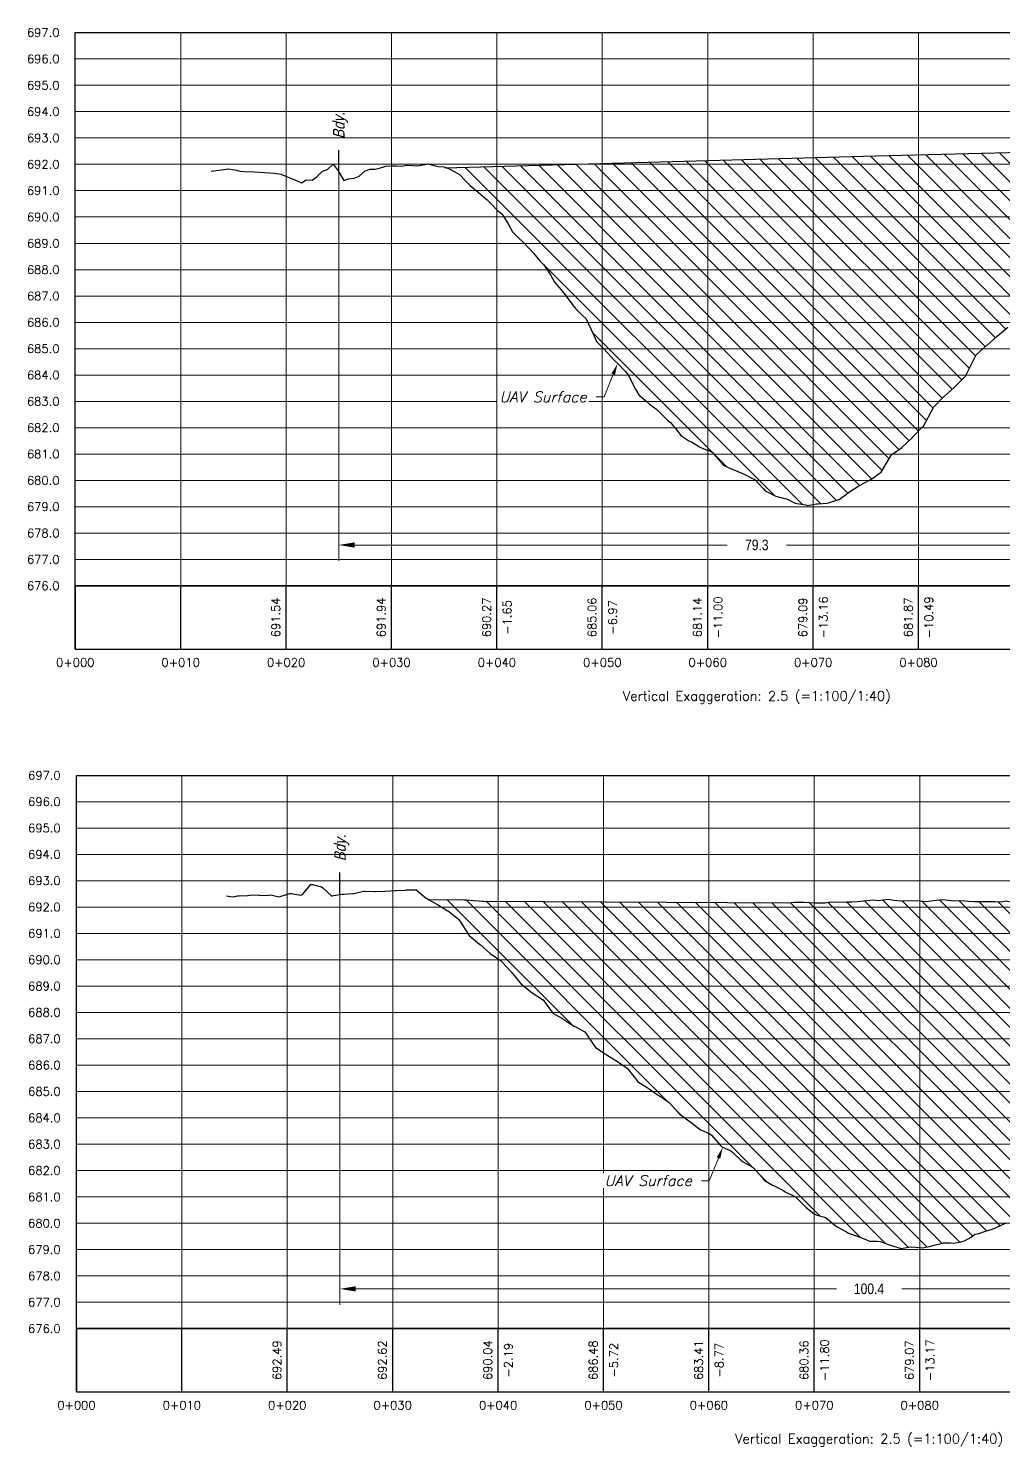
# Model space of a CAD drawing. Extents: x 568794 to 572742, y 6215751 to 6219176.
# Drawn here: x 570351.8 to 570444.3, y 6215913.1 to 6216047.6 of the extents above; entities that cross this region are included whole.
import ezdxf
from ezdxf import colors
from ezdxf.entities.mleader import LeaderData, LeaderLine
from ezdxf.enums import TextEntityAlignment as Align
from ezdxf.math import Vec2, Vec3

# ---------------------------------------------------------------- set-up
doc = ezdxf.new("R2010")
doc.units = 0
doc.header["$LTSCALE"] = 5
doc.header["$PDSIZE"] = 0.5
doc.linetypes.add('DASHED', pattern=[19.05, 12.7, -6.35])
doc.linetypes.add('foc-LSD', pattern=[8, 5, -3])
doc.layers.get('Defpoints').update_dxf_attribs({"color": 9})
for name, color, linetype in [('C-ROAD-CORR-PATT', 150, 'Continuous'), ('C-ROAD-PROF', 1, 'DASHED'), ('C-ROAD-PROF-GRID-MAJR', 8, 'Continuous'), ('C-ROAD-PROF-TEXT', 250, 'Continuous'), ('C-ROAD-PROF-TICK', 7, 'Continuous'), ('C-ROAD-PROF-TITL', 11, 'Continuous'), ('C-ROAD-PROF-TTLB', 5, 'Continuous'), ('M-DESIGN', 250, 'Continuous'), ('M-DETAILS', 250, 'Continuous')]:
    doc.layers.add(name, color=color, linetype=linetype)
doc.styles.add('mapping1', font='calibri.ttf')
doc.styles.add('SIMPLEX', font='ARIALN.TTF')
doc.styles.get("Standard").update_dxf_attribs({"font": 'ARIALN.TTF'})
doc.dimstyles.new('M-PROFILE', dxfattribs={"dimscale": 5, "dimtxt": 0.45, "dimasz": 0.4, "dimexe": 0.2, "dimexo": 0, "dimgap": 0.35, "dimtad": 0, "dimdec": 1, "dimzin": 0, "dimdsep": 46, "dimtxsty": 'SIMPLEX', "dimcen": 0.1, "dimclrd": 256, "dimclre": 256, "dimclrt": 256, "dimaunit": 1, "dimadec": 4, "dimazin": 0, "dimtfac": 0.06, "dimtdec": 1, "dimtofl": 0, "dimtmove": 0, "dimatfit": 1, "dimldrblk": 'NONE', "dimfxl": 0.2, "dimtolj": 1, "dimtzin": 0, "dimlwd": 15, "dimlwe": 15, "dimarcsym": 0})

# ---------------------------------------------------------------- blocks, each defined once
blk = doc.blocks.new('M-FEATURE')
at = {"layer": 'M-DETAILS', "flags": 128}
blk.add_lwpolyline([(0, 0), (0, 4.19)], dxfattribs=at)
at = {"style": 'SIMPLEX', "oblique": 15}
blk.add_attdef('FEATURE', text='', height=2.2, rotation=90, dxfattribs=at).set_placement((0, 6.34), align=Align.MIDDLE_LEFT)
blk = doc.blocks.new('*D440')
at = {"layer": 'Defpoints', "color": 0, "transparency": 16777216}
for p in [(570381.37, 6215965.47), (570481.72, 6215962.2), (570481.72, 6215928.07)]:
    blk.add_point(p, dxfattribs=at)
at = {"layer": 'M-DETAILS', "linetype": 'Continuous', "lineweight": 15, "transparency": 16777216}
for p, q in [((570381.37, 6215965.47), (570381.37, 6215926.57)), ((570481.72, 6215962.2), (570481.72, 6215926.57)), ((570382.87, 6215928.07), (570428.45, 6215928.07)), ((570480.22, 6215928.07), (570434.64, 6215928.07))]:
    blk.add_line(p, q, dxfattribs=at)
at = {"layer": 'M-DETAILS', "transparency": 16777216}
for points in [[(570382.87, 6215928.32), (570382.87, 6215927.82), (570381.37, 6215928.07)], [(570480.22, 6215928.32), (570480.22, 6215927.82), (570481.72, 6215928.07)]]:
    blk.add_solid(points, dxfattribs=at)
at = {"layer": 'M-DETAILS', "lineweight": 20, "transparency": 16777216, "insert": (570431.54, 6215928.07), "char_height": 1, "attachment_point": 5, "style": 'SIMPLEX'}
blk.add_mtext('\\A1;100.4', dxfattribs=at)
blk = doc.blocks.new('_None')
blk = doc.blocks.new('*D441')
at = {"layer": 'Defpoints', "color": 0, "transparency": 16777216}
for p in [(570460.54, 6216035.85), (570381.26, 6216033.99), (570460.54, 6215998.63)]:
    blk.add_point(p, dxfattribs=at)
at = {"layer": 'M-DETAILS', "linetype": 'Continuous', "lineweight": 15, "transparency": 16777216}
for p, q in [((570460.54, 6216035.85), (570460.54, 6215997.13)), ((570381.26, 6216033.99), (570381.26, 6215997.13)), ((570382.76, 6215998.63), (570418.09, 6215998.63)), ((570459.04, 6215998.63), (570423.71, 6215998.63))]:
    blk.add_line(p, q, dxfattribs=at)
at = {"layer": 'M-DETAILS', "transparency": 16777216}
for points in [[(570382.76, 6215998.88), (570382.76, 6215998.38), (570381.26, 6215998.63)], [(570459.04, 6215998.88), (570459.04, 6215998.38), (570460.54, 6215998.63)]]:
    blk.add_solid(points, dxfattribs=at)
at = {"layer": 'M-DETAILS', "lineweight": 20, "transparency": 16777216, "insert": (570420.9, 6215998.63), "char_height": 1, "attachment_point": 5, "style": 'SIMPLEX'}
blk.add_mtext('\\A1;79.3', dxfattribs=at)

msp = doc.modelspace()

# ---------------------------------------------------------------- hatches: boundary and pattern name
at = {"layer": 'C-ROAD-CORR-PATT', "linetype": 'Continuous', "lineweight": 15, "true_color": 0xffc6b3}
h = msp.add_hatch(dxfattribs=at)
h.set_pattern_fill('ANSI31', color=31, scale=0.399822, angle=90, style=0)
h.set_pattern_definition([(135, (570391.5014, 6216034.4019), (-0.897625, -0.897625), [])])
h.paths.add_polyline_path([(570391.501, 6216034.402), (570432.159, 6216035.529), (570458.676, 6216036.221), (570457.792, 6216035.525), (570457.691, 6216035.44), (570456.784, 6216033.889), (570456.691, 6216033.733), (570455.776, 6216032.772), (570455.691, 6216032.683), (570454.768, 6216031.992), (570454.692, 6216031.927), (570453.76, 6216030.807), (570453.692, 6216030.728), (570452.752, 6216029.021), (570452.693, 6216028.915), (570451.744, 6216027.839), (570451.693, 6216027.788), (570450.736, 6216026.975), (570450.693, 6216026.93), (570449.728, 6216025.902), (570449.694, 6216025.869), (570448.72, 6216023.865), (570448.694, 6216023.821), (570447.712, 6216022.788), (570447.695, 6216022.77), (570446.704, 6216022.253), (570446.695, 6216022.245), (570445.696, 6216021.284), (570445.696, 6216021.284), (570445.666, 6216021.225), (570444.696, 6216019.305), (570444.688, 6216019.3), (570443.696, 6216018.44), (570443.68, 6216018.426), (570442.697, 6216017.566), (570442.672, 6216017.54), (570441.697, 6216016.68), (570441.664, 6216016.609), (570440.698, 6216014.646), (570440.656, 6216014.604), (570439.698, 6216013.656), (570439.648, 6216013.604), (570438.698, 6216012.753), (570438.64, 6216012.705), (570437.699, 6216011.743), (570437.632, 6216011.612), (570436.699, 6216009.894), (570436.624, 6216009.826), (570435.7, 6216008.883), (570435.616, 6216008.803), (570434.7, 6216007.936), (570434.608, 6216007.858), (570433.7, 6216007.229), (570433.6, 6216007.073), (570432.701, 6216005.528), (570432.592, 6216005.466), (570431.701, 6216004.852), (570431.584, 6216004.772), (570430.702, 6216004.305), (570430.576, 6216004.235), (570429.702, 6216003.674), (570429.568, 6216003.57), (570428.703, 6216002.959), (570428.56, 6216002.92), (570427.703, 6216002.639), (570427.552, 6216002.599), (570426.703, 6216002.548), (570426.544, 6216002.531), (570425.704, 6216002.362), (570425.536, 6216002.444), (570424.704, 6216002.557), (570424.528, 6216002.597), (570423.705, 6216002.996), (570423.52, 6216003.045), (570422.705, 6216003.267), (570422.512, 6216003.36), (570421.705, 6216003.755), (570421.504, 6216003.979), (570420.706, 6216004.853), (570420.496, 6216004.93), (570419.706, 6216005.354), (570419.488, 6216005.459), (570418.707, 6216005.746), (570418.48, 6216005.857), (570417.707, 6216006.208), (570417.472, 6216006.49), (570416.707, 6216007.389), (570416.464, 6216007.531), (570415.708, 6216007.806), (570415.456, 6216007.937), (570414.708, 6216008.401), (570414.448, 6216008.507), (570413.709, 6216009.02), (570413.44, 6216009.38), (570412.709, 6216010.241), (570412.432, 6216010.474), (570411.709, 6216011.202), (570411.424, 6216011.496), (570410.71, 6216011.999), (570410.415, 6216012.259), (570409.71, 6216012.887), (570409.407, 6216013.425), (570408.711, 6216014.778), (570408.399, 6216015.124), (570407.711, 6216015.834), (570407.391, 6216016.143), (570406.712, 6216016.904), (570406.383, 6216017.25), (570405.712, 6216017.927), (570405.375, 6216018.647), (570404.712, 6216020.092), (570404.367, 6216020.393), (570403.713, 6216021.078), (570403.359, 6216021.511), (570402.713, 6216022.347), (570402.351, 6216022.827), (570401.714, 6216023.568), (570401.343, 6216024.259), (570400.714, 6216025.212), (570400.335, 6216025.569), (570399.714, 6216026.307), (570399.327, 6216026.727), (570398.715, 6216027.391), (570398.319, 6216027.747), (570397.715, 6216028.338), (570397.311, 6216029.106), (570396.716, 6216030.052), (570396.303, 6216030.354), (570395.716, 6216031.002), (570395.295, 6216031.393), (570394.716, 6216031.869), (570394.287, 6216032.244), (570393.717, 6216032.734), (570393.279, 6216033.176), (570392.717, 6216033.779), (570392.271, 6216034.022), (570391.718, 6216034.322)])
at = {"layer": 'C-ROAD-CORR-PATT', "linetype": 'Continuous', "lineweight": 15, "true_color": 0xb3daff}
h = msp.add_hatch(dxfattribs=at)
h.set_pattern_fill('ANSI31', color=141, scale=0.399822, style=0)
h.set_pattern_definition([(45, (570391.3202, 6216034.3969), (-0.8976, 0.8976), [])])
h.paths.add_polyline_path([(570391.32, 6216034.397), (570391.32, 6216034.469), (570391.501, 6216034.402)])
at = {"layer": 'C-ROAD-CORR-PATT', "linetype": 'Continuous', "lineweight": 15, "true_color": 0xffc6b3}
h = msp.add_hatch(dxfattribs=at)
h.set_pattern_fill('ANSI31', color=31, scale=0.399822, angle=90, style=0)
h.set_pattern_definition([(135, (570389.6137, 6215965.0815), (-0.897625, -0.897625), [])])
h.paths.add_polyline_path([(570389.614, 6215965.082), (570389.614, 6215965.107), (570389.695, 6215965.058), (570389.74, 6215965.038), (570389.809, 6215965.018), (570393.114, 6215964.964), (570393.32, 6215964.964), (570394.882, 6215964.852), (570395.027, 6215964.856), (570423.912, 6215964.675), (570424.433, 6215964.74), (570425.385, 6215964.758), (570425.906, 6215964.722), (570426.426, 6215964.674), (570427.379, 6215964.686), (570427.9, 6215964.768), (570428.42, 6215964.759), (570429.373, 6215964.774), (570429.894, 6215964.784), (570430.414, 6215964.809), (570431.367, 6215964.907), (570431.887, 6215964.978), (570432.407, 6215964.921), (570433.362, 6215965.021), (570433.881, 6215964.929), (570434.621, 6215964.891), (570435.576, 6215964.915), (570436.394, 6215964.883), (570436.913, 6215964.805), (570437.663, 6215964.905), (570438.55, 6215964.989), (570439.069, 6215964.948), (570439.587, 6215964.876), (570440.415, 6215964.906), (570440.933, 6215964.831), (570441.551, 6215964.82), (570442.505, 6215964.823), (570442.988, 6215964.822), (570443.472, 6215964.825), (570444.068, 6215964.771), (570444.552, 6215964.863), (570445.068, 6215964.755), (570445.553, 6215964.717), (570446.068, 6215964.697), (570446.553, 6215964.701), (570447.068, 6215964.64), (570478.23, 6215962.431), (570479.196, 6215962.245), (570479.235, 6215962.237), (570480.458, 6215962.17), (570480.529, 6215962.14), (570480.538, 6215962.14), (570480.546, 6215962.138), (570479.893, 6215962.099), (570479.57, 6215962.039), (570478.901, 6215961.716), (570478.571, 6215961.586), (570477.91, 6215961.048), (570477.571, 6215960.789), (570476.919, 6215959.558), (570476.572, 6215958.888), (570475.927, 6215958.265), (570475.572, 6215957.956), (570474.936, 6215957.54), (570474.572, 6215957.235), (570473.944, 6215956.765), (570473.573, 6215956.579), (570472.953, 6215955.576), (570472.573, 6215954.914), (570471.961, 6215954.516), (570471.574, 6215954.206), (570470.97, 6215953.681), (570470.574, 6215953.362), (570469.978, 6215952.962), (570469.575, 6215952.708), (570468.987, 6215952.039), (570468.575, 6215951.561), (570467.995, 6215951.213), (570467.575, 6215950.965), (570467.004, 6215950.68), (570466.576, 6215950.41), (570466.012, 6215950.078), (570465.576, 6215949.839), (570465.021, 6215949.261), (570464.577, 6215948.838), (570464.029, 6215948.542), (570463.577, 6215948.25), (570463.038, 6215947.877), (570462.577, 6215947.651), (570462.046, 6215947.438), (570461.578, 6215947.245), (570461.055, 6215946.545), (570460.578, 6215945.85), (570460.063, 6215945.567), (570459.579, 6215945.345), (570459.072, 6215945.099), (570458.579, 6215944.798), (570458.08, 6215944.518), (570457.58, 6215944.157), (570457.089, 6215943.481), (570456.58, 6215942.937), (570456.097, 6215942.668), (570455.58, 6215942.37), (570455.106, 6215942.074), (570454.581, 6215941.712), (570454.114, 6215941.431), (570453.581, 6215941.143), (570453.123, 6215940.645), (570452.582, 6215940.034), (570452.132, 6215939.866), (570451.582, 6215939.58), (570451.14, 6215939.388), (570450.582, 6215939.081), (570450.149, 6215938.79), (570449.583, 6215938.429), (570449.157, 6215937.847), (570448.583, 6215937.217), (570448.166, 6215936.962), (570447.584, 6215936.633), (570447.174, 6215936.415), (570446.584, 6215936.008), (570446.183, 6215935.803), (570445.584, 6215935.539), (570445.191, 6215935.091), (570444.585, 6215934.338), (570444.2, 6215934.17), (570443.585, 6215933.878), (570443.208, 6215933.721), (570442.586, 6215933.552), (570441.953, 6215933.329), (570441.586, 6215933.255), (570441.225, 6215932.989), (570440.587, 6215932.615), (570440.234, 6215932.54), (570439.587, 6215932.412), (570439.242, 6215932.431), (570438.587, 6215932.446), (570438.251, 6215932.348), (570437.588, 6215932.193), (570437.259, 6215932.086), (570436.588, 6215931.967), (570436.268, 6215931.986), (570435.589, 6215932.056), (570435.276, 6215932.028), (570434.589, 6215931.902), (570434.285, 6215932.01), (570433.589, 6215932.219), (570433.293, 6215932.301), (570432.59, 6215932.548), (570432.302, 6215932.58), (570431.59, 6215932.588), (570431.31, 6215932.719), (570430.591, 6215933.014), (570430.319, 6215933.095), (570429.591, 6215933.351), (570429.327, 6215933.519), (570428.591, 6215933.925), (570428.336, 6215934.07), (570427.592, 6215934.712), (570427.345, 6215934.858), (570426.592, 6215935.057), (570426.353, 6215935.194), (570425.593, 6215935.78), (570425.362, 6215936.005), (570424.593, 6215936.781), (570424.37, 6215936.887), (570423.594, 6215937.283), (570423.379, 6215937.427), (570422.594, 6215937.826), (570422.387, 6215937.915), (570421.594, 6215938.384), (570421.396, 6215938.628), (570420.595, 6215939.55), (570420.404, 6215939.675), (570419.595, 6215940.122), (570419.413, 6215940.245), (570418.596, 6215941.052), (570418.421, 6215941.157), (570417.596, 6215941.538), (570417.43, 6215941.7), (570416.596, 6215942.636), (570416.438, 6215942.77), (570415.597, 6215943.15), (570415.447, 6215943.242), (570414.597, 6215943.905), (570414.455, 6215944.013), (570413.598, 6215944.637), (570413.464, 6215944.782), (570412.598, 6215945.755), (570412.472, 6215945.851), (570411.598, 6215946.4), (570411.481, 6215946.473), (570410.599, 6215947.115), (570410.489, 6215947.165), (570409.599, 6215947.746), (570409.498, 6215947.889), (570408.6, 6215949.012), (570408.506, 6215949.077), (570407.6, 6215949.697), (570407.515, 6215949.746), (570406.601, 6215950.311), (570406.523, 6215950.378), (570405.601, 6215950.975), (570405.532, 6215951.058), (570404.601, 6215952.447), (570404.541, 6215952.491), (570403.602, 6215952.98), (570403.549, 6215953.002), (570402.602, 6215953.625), (570402.558, 6215953.658), (570401.603, 6215954.183), (570401.566, 6215954.228), (570400.603, 6215955.503), (570400.575, 6215955.523), (570399.603, 6215956.14), (570399.583, 6215956.155), (570398.604, 6215956.936), (570398.592, 6215956.946), (570397.604, 6215958.146), (570397.6, 6215958.151), (570397.096, 6215958.693), (570396.609, 6215959.216), (570396.605, 6215959.222), (570395.617, 6215959.877), (570395.605, 6215959.887), (570394.626, 6215960.767), (570394.606, 6215960.783), (570393.634, 6215961.579), (570393.606, 6215961.6), (570392.643, 6215963.094), (570392.606, 6215963.148), (570391.651, 6215963.902), (570391.607, 6215963.932), (570390.66, 6215964.502), (570390.607, 6215964.539), (570389.668, 6215965.05)])

# ---------------------------------------------------------------- linework, layer by layer
at = {"layer": 'C-ROAD-PROF', "color": 250, "linetype": 'foc-LSD', "lineweight": -3, "ltscale": 2.5, "flags": 128}
for points in [[(570391.32, 6216034.397), (570432.159, 6216035.529), (570458.849, 6216036.225)], [(570389.614, 6215965.107), (570389.695, 6215965.058), (570389.74, 6215965.038), (570389.809, 6215965.018), (570393.114, 6215964.964), (570393.32, 6215964.964), (570394.882, 6215964.852), (570395.027, 6215964.856), (570423.912, 6215964.675), (570424.433, 6215964.74), (570425.385, 6215964.758), (570425.906, 6215964.722), (570426.426, 6215964.674), (570427.379, 6215964.686), (570427.9, 6215964.768), (570428.42, 6215964.759), (570429.373, 6215964.774), (570429.894, 6215964.784), (570430.414, 6215964.809), (570431.367, 6215964.907), (570431.887, 6215964.978), (570432.407, 6215964.921), (570433.362, 6215965.021), (570433.881, 6215964.929), (570434.621, 6215964.891), (570435.576, 6215964.915), (570436.394, 6215964.883), (570436.913, 6215964.805), (570437.663, 6215964.905), (570438.55, 6215964.989), (570439.069, 6215964.948), (570439.587, 6215964.876), (570440.415, 6215964.906), (570440.933, 6215964.831), (570441.551, 6215964.82), (570442.505, 6215964.823), (570442.988, 6215964.822), (570443.472, 6215964.825), (570444.068, 6215964.771), (570444.552, 6215964.863), (570445.068, 6215964.755), (570445.553, 6215964.717), (570446.068, 6215964.697), (570446.553, 6215964.701), (570447.068, 6215964.64), (570478.23, 6215962.431), (570479.196, 6215962.245), (570479.235, 6215962.237), (570480.458, 6215962.17), (570480.529, 6215962.14), (570480.538, 6215962.14), (570480.558, 6215962.134)]]:
    msp.add_lwpolyline(points, dxfattribs=at)
at = {"layer": 'C-ROAD-PROF-GRID-MAJR', "color": 254, "linetype": 'Continuous', "lineweight": 15, "true_color": 0xcccccc}
for p, q in [((570356.268, 6216047.235), (570485.53, 6216047.235)), ((570356.268, 6215994.759), (570356.268, 6216047.235)), ((570366.263, 6215994.759), (570366.263, 6216047.235)), ((570376.259, 6215994.759), (570376.259, 6216047.235)), ((570386.254, 6215994.759), (570386.254, 6216047.235)), ((570396.25, 6215994.759), (570396.25, 6216047.235)), ((570406.246, 6215994.759), (570406.246, 6216047.235)), ((570416.241, 6215994.759), (570416.241, 6216047.235)), ((570426.237, 6215994.759), (570426.237, 6216047.235)), ((570436.232, 6215994.759), (570436.232, 6216047.235)), ((570356.268, 6216044.737), (570485.53, 6216044.737)), ((570356.268, 6216042.238), (570485.53, 6216042.238)), ((570356.268, 6216039.739), (570485.53, 6216039.739)), ((570356.268, 6216037.24), (570485.53, 6216037.24)), ((570356.268, 6216034.741), (570485.53, 6216034.741)), ((570356.268, 6216032.242), (570485.53, 6216032.242)), ((570356.268, 6216029.743), (570485.53, 6216029.743)), ((570356.268, 6216027.244), (570485.53, 6216027.244)), ((570356.268, 6216024.745), (570485.53, 6216024.745)), ((570356.268, 6216022.247), (570485.53, 6216022.247)), ((570356.268, 6216019.748), (570485.53, 6216019.748)), ((570356.268, 6216017.249), (570485.53, 6216017.249)), ((570356.268, 6216014.75), (570485.53, 6216014.75)), ((570356.268, 6216012.251), (570485.53, 6216012.251)), ((570356.268, 6216009.752), (570485.53, 6216009.752)), ((570356.268, 6216007.253), (570485.53, 6216007.253)), ((570356.268, 6216004.754), (570485.53, 6216004.754)), ((570356.268, 6216002.255), (570485.53, 6216002.255)), ((570356.268, 6215999.757), (570485.53, 6215999.757)), ((570356.268, 6215997.258), (570485.53, 6215997.258)), ((570356.268, 6215994.759), (570485.53, 6215994.759)), ((570356.381, 6215976.777), (570506.709, 6215976.777)), ((570356.381, 6215924.301), (570356.381, 6215976.777)), ((570366.376, 6215924.301), (570366.376, 6215976.777)), ((570376.372, 6215924.301), (570376.372, 6215976.777)), ((570386.368, 6215924.301), (570386.368, 6215976.777)), ((570396.363, 6215924.301), (570396.363, 6215976.777)), ((570406.359, 6215924.301), (570406.359, 6215976.777)), ((570416.354, 6215924.301), (570416.354, 6215976.777)), ((570426.35, 6215924.301), (570426.35, 6215976.777)), ((570436.345, 6215924.301), (570436.345, 6215976.777)), ((570356.381, 6215974.278), (570506.709, 6215974.278)), ((570356.381, 6215971.78), (570506.709, 6215971.78)), ((570356.381, 6215969.281), (570506.709, 6215969.281)), ((570356.381, 6215966.782), (570506.709, 6215966.782)), ((570356.381, 6215964.283), (570506.709, 6215964.283)), ((570356.381, 6215961.784), (570506.709, 6215961.784)), ((570356.381, 6215959.285), (570506.709, 6215959.285)), ((570356.381, 6215956.786), (570506.709, 6215956.786)), ((570356.381, 6215954.287), (570506.709, 6215954.287)), ((570356.381, 6215951.788), (570506.709, 6215951.788)), ((570356.381, 6215949.29), (570506.709, 6215949.29)), ((570356.381, 6215946.791), (570506.709, 6215946.791)), ((570356.381, 6215944.292), (570506.709, 6215944.292)), ((570356.381, 6215941.793), (570506.709, 6215941.793)), ((570356.381, 6215939.294), (570506.709, 6215939.294)), ((570356.381, 6215936.795), (570506.709, 6215936.795)), ((570356.381, 6215934.296), (570506.709, 6215934.296)), ((570356.381, 6215931.797), (570506.709, 6215931.797)), ((570356.381, 6215929.299), (570506.709, 6215929.299)), ((570356.381, 6215926.8), (570506.709, 6215926.8)), ((570356.381, 6215924.301), (570506.709, 6215924.301))]:
    msp.add_line(p, q, dxfattribs=at)
at = {"layer": 'C-ROAD-PROF-TICK', "color": 250, "linetype": 'Continuous', "lineweight": -3}
for p, q in [((570356.268, 6215988.762), (570356.268, 6215994.759)), ((570366.263, 6215988.762), (570366.263, 6215994.759)), ((570376.259, 6215988.762), (570376.259, 6215994.759)), ((570386.254, 6215988.762), (570386.254, 6215994.759)), ((570396.25, 6215988.762), (570396.25, 6215994.759)), ((570406.246, 6215988.762), (570406.246, 6215994.759)), ((570416.241, 6215988.762), (570416.241, 6215994.759)), ((570426.237, 6215988.762), (570426.237, 6215994.759)), ((570436.232, 6215988.762), (570436.232, 6215994.759)), ((570356.381, 6215918.303), (570356.381, 6215924.301)), ((570366.376, 6215918.303), (570366.376, 6215924.301)), ((570376.372, 6215918.303), (570376.372, 6215924.301)), ((570386.368, 6215918.303), (570386.368, 6215924.301)), ((570396.363, 6215918.303), (570396.363, 6215924.301)), ((570406.359, 6215918.303), (570406.359, 6215924.301)), ((570416.354, 6215918.303), (570416.354, 6215924.301)), ((570426.35, 6215918.303), (570426.35, 6215924.301)), ((570436.345, 6215918.303), (570436.345, 6215924.301))]:
    msp.add_line(p, q, dxfattribs=at)
at = {"layer": 'C-ROAD-PROF-TTLB', "color": 250, "linetype": 'Continuous', "lineweight": -3}
for p, q in [((570356.268, 6215994.759), (570356.268, 6216047.235)), ((570356.268, 6216047.235), (570485.53, 6216047.235)), ((570356.268, 6215994.759), (570485.53, 6215994.759)), ((570356.381, 6215924.301), (570356.381, 6215976.777)), ((570356.381, 6215976.777), (570506.709, 6215976.777)), ((570356.381, 6215924.301), (570506.709, 6215924.301))]:
    msp.add_line(p, q, dxfattribs=at)
for points in [[(570356.268, 6215988.762), (570485.53, 6215988.762), (570485.53, 6215994.759), (570356.268, 6215994.759)], [(570356.381, 6215918.303), (570506.709, 6215918.303), (570506.709, 6215924.301), (570356.381, 6215924.301)]]:
    msp.add_3dface(points, dxfattribs=at)
at = {"layer": 'M-DESIGN', "color": 250, "linetype": 'Continuous', "lineweight": -3, "ltscale": 1.5, "flags": 128}
for points in [[(570369.152, 6216034.09), (570370.826, 6216034.313), (570371.191, 6216034.243), (570371.554, 6216034.172), (570371.918, 6216034.097), (570372.28, 6216034.057), (570373.278, 6216034.02), (570375.156, 6216033.889), (570375.758, 6216033.794), (570377.295, 6216033.165), (570377.723, 6216032.982), (570378.159, 6216033.256), (570378.723, 6216033.244), (570379.167, 6216033.537), (570379.723, 6216034.076), (570380.175, 6216034.242), (570380.722, 6216034.752), (570381.183, 6216034.107), (570381.722, 6216033.216), (570382.191, 6216033.378), (570382.721, 6216033.413), (570383.199, 6216033.601), (570383.721, 6216034.103), (570384.207, 6216034.288), (570384.721, 6216034.289), (570385.215, 6216034.403), (570385.72, 6216034.562), (570386.223, 6216034.585), (570386.72, 6216034.584), (570387.231, 6216034.575), (570387.719, 6216034.647), (570388.239, 6216034.642), (570388.719, 6216034.609), (570389.247, 6216034.701), (570389.719, 6216034.771), (570390.255, 6216034.615), (570390.718, 6216034.543), (570391.263, 6216034.49), (570391.718, 6216034.322), (570392.271, 6216034.022), (570392.717, 6216033.779), (570393.279, 6216033.176), (570393.717, 6216032.734), (570394.287, 6216032.244), (570394.716, 6216031.869), (570395.295, 6216031.393), (570395.716, 6216031.002), (570396.303, 6216030.354), (570396.716, 6216030.052), (570397.311, 6216029.106), (570397.715, 6216028.338), (570398.319, 6216027.747), (570398.715, 6216027.391), (570399.327, 6216026.727), (570399.714, 6216026.307), (570400.335, 6216025.569), (570400.714, 6216025.212), (570401.343, 6216024.259), (570401.714, 6216023.568), (570402.351, 6216022.827), (570402.713, 6216022.347), (570403.359, 6216021.511), (570403.713, 6216021.078), (570404.367, 6216020.393), (570404.712, 6216020.092), (570405.375, 6216018.647), (570405.712, 6216017.927), (570406.383, 6216017.25), (570406.712, 6216016.904), (570407.391, 6216016.143), (570407.711, 6216015.834), (570408.399, 6216015.124), (570408.711, 6216014.778), (570409.407, 6216013.425), (570409.71, 6216012.887), (570410.415, 6216012.259), (570410.71, 6216011.999), (570411.424, 6216011.496), (570411.709, 6216011.202), (570412.432, 6216010.474), (570412.709, 6216010.241), (570413.44, 6216009.38), (570413.709, 6216009.02), (570414.448, 6216008.507), (570414.708, 6216008.401), (570415.456, 6216007.937), (570415.708, 6216007.806), (570416.464, 6216007.531), (570416.707, 6216007.389), (570417.472, 6216006.49), (570417.707, 6216006.208), (570418.48, 6216005.857), (570418.707, 6216005.746), (570419.488, 6216005.459), (570419.706, 6216005.354), (570420.496, 6216004.93), (570420.706, 6216004.853), (570421.504, 6216003.979), (570421.705, 6216003.755), (570422.512, 6216003.36), (570422.705, 6216003.267), (570423.52, 6216003.045), (570423.705, 6216002.996), (570424.528, 6216002.597), (570424.704, 6216002.557), (570425.536, 6216002.444), (570425.704, 6216002.362), (570426.544, 6216002.531), (570426.703, 6216002.548), (570427.552, 6216002.599), (570427.703, 6216002.639), (570428.56, 6216002.92), (570428.703, 6216002.959), (570429.568, 6216003.57), (570429.702, 6216003.674), (570430.576, 6216004.235), (570430.702, 6216004.305), (570431.584, 6216004.772), (570431.701, 6216004.852), (570432.592, 6216005.466), (570432.701, 6216005.528), (570433.6, 6216007.073), (570433.7, 6216007.229), (570434.608, 6216007.858), (570434.7, 6216007.936), (570435.616, 6216008.803), (570435.7, 6216008.883), (570436.624, 6216009.826), (570436.699, 6216009.894), (570437.632, 6216011.612), (570437.699, 6216011.743), (570438.64, 6216012.705), (570438.698, 6216012.753), (570439.648, 6216013.604), (570439.698, 6216013.656), (570440.656, 6216014.604), (570440.698, 6216014.646), (570441.664, 6216016.609), (570441.697, 6216016.68), (570442.672, 6216017.54), (570442.697, 6216017.566), (570443.68, 6216018.426), (570443.696, 6216018.44), (570444.688, 6216019.3)], [(570370.615, 6215965.35), (570371.221, 6215965.264), (570371.615, 6215965.344), (570371.822, 6215965.345), (570372.615, 6215965.37), (570372.813, 6215965.429), (570373.614, 6215965.453), (570373.805, 6215965.379), (570374.614, 6215965.408), (570374.796, 6215965.445), (570375.613, 6215965.271), (570375.788, 6215965.331), (570376.613, 6215965.567), (570376.779, 6215965.572), (570377.613, 6215965.418), (570377.771, 6215965.46), (570378.612, 6215966.426), (570378.762, 6215966.418), (570379.612, 6215966.206), (570379.754, 6215966.113), (570380.611, 6215965.32), (570380.745, 6215965.374), (570381.611, 6215965.5), (570381.736, 6215965.512), (570382.61, 6215965.57), (570382.728, 6215965.581), (570383.61, 6215965.781), (570383.719, 6215965.797), (570384.61, 6215965.771), (570384.711, 6215965.753), (570385.609, 6215965.788), (570385.702, 6215965.798), (570386.609, 6215965.848), (570386.694, 6215965.848), (570387.608, 6215965.899), (570387.685, 6215965.906), (570388.608, 6215965.933), (570389.546, 6215965.139), (570389.608, 6215965.085), (570389.668, 6215965.05), (570390.607, 6215964.539), (570390.66, 6215964.502), (570391.607, 6215963.932), (570391.651, 6215963.902), (570392.606, 6215963.148), (570392.643, 6215963.094), (570393.606, 6215961.6), (570393.634, 6215961.579), (570394.606, 6215960.783), (570394.626, 6215960.767), (570395.605, 6215959.887), (570395.617, 6215959.877), (570396.605, 6215959.222), (570396.609, 6215959.216), (570397.096, 6215958.693), (570397.6, 6215958.151), (570397.604, 6215958.146), (570398.592, 6215956.946), (570398.604, 6215956.936), (570399.583, 6215956.155), (570399.603, 6215956.14), (570400.575, 6215955.523), (570400.603, 6215955.503), (570401.566, 6215954.228), (570401.603, 6215954.183), (570402.558, 6215953.658), (570402.602, 6215953.625), (570403.549, 6215953.002), (570403.602, 6215952.98), (570404.541, 6215952.491), (570404.601, 6215952.447), (570405.532, 6215951.058), (570405.601, 6215950.975), (570406.523, 6215950.378), (570406.601, 6215950.311), (570407.515, 6215949.746), (570407.6, 6215949.697), (570408.506, 6215949.077), (570408.6, 6215949.012), (570409.498, 6215947.889), (570409.599, 6215947.746), (570410.489, 6215947.165), (570410.599, 6215947.115), (570411.481, 6215946.473), (570411.598, 6215946.4), (570412.472, 6215945.851), (570412.598, 6215945.755), (570413.464, 6215944.782), (570413.598, 6215944.637), (570414.455, 6215944.013), (570414.597, 6215943.905), (570415.447, 6215943.242), (570415.597, 6215943.15), (570416.438, 6215942.77), (570416.596, 6215942.636), (570417.43, 6215941.7), (570417.596, 6215941.538), (570418.421, 6215941.157), (570418.596, 6215941.052), (570419.413, 6215940.245), (570419.595, 6215940.122), (570420.404, 6215939.675), (570420.595, 6215939.55), (570421.396, 6215938.628), (570421.594, 6215938.384), (570422.387, 6215937.915), (570422.594, 6215937.826), (570423.379, 6215937.427), (570423.594, 6215937.283), (570424.37, 6215936.887), (570424.593, 6215936.781), (570425.362, 6215936.005), (570425.593, 6215935.78), (570426.353, 6215935.194), (570426.592, 6215935.057), (570427.345, 6215934.858), (570427.592, 6215934.712), (570428.336, 6215934.07), (570428.591, 6215933.925), (570429.327, 6215933.519), (570429.591, 6215933.351), (570430.319, 6215933.095), (570430.591, 6215933.014), (570431.31, 6215932.719), (570431.59, 6215932.588), (570432.302, 6215932.58), (570432.59, 6215932.548), (570433.293, 6215932.301), (570433.589, 6215932.219), (570434.285, 6215932.01), (570434.589, 6215931.902), (570435.276, 6215932.028), (570435.589, 6215932.056), (570436.268, 6215931.986), (570436.588, 6215931.967), (570437.259, 6215932.086), (570437.588, 6215932.193), (570438.251, 6215932.348), (570438.587, 6215932.446), (570439.242, 6215932.431), (570439.587, 6215932.412), (570440.234, 6215932.54), (570440.587, 6215932.615), (570441.225, 6215932.989), (570441.586, 6215933.255), (570441.953, 6215933.329), (570442.586, 6215933.552), (570443.208, 6215933.721), (570443.585, 6215933.878), (570444.2, 6215934.17), (570444.585, 6215934.338)]]:
    msp.add_lwpolyline(points, dxfattribs=at)

# ---------------------------------------------------------------- block references
at = {"layer": 'M-DETAILS', "xscale": 0.499776985, "yscale": 0.499776985, "zscale": 0.499776985}
for p in [(570381.257, 6216033.986), (570381.37, 6215965.465)]:
    msp.add_blockref('M-FEATURE', p, dxfattribs=at).add_auto_attribs({'FEATURE': 'Bdy.'})

# ---------------------------------------------------------------- texts
at = {"layer": 'C-ROAD-PROF-TEXT', "color": 250, "linetype": 'Continuous', "lineweight": -3, "char_height": 0.79964}
for s, insert, attachment_point in [('{\\Fsimplex.shx|c0;697.0}', (570354.768, 6216047.235), 6), ('{\\Fsimplex.shx|c0;696.0}', (570354.768, 6216044.737), 6), ('{\\Fsimplex.shx|c0;695.0}', (570354.768, 6216042.238), 6), ('{\\Fsimplex.shx|c0;694.0}', (570354.768, 6216039.739), 6), ('{\\Fsimplex.shx|c0;693.0}', (570354.768, 6216037.24), 6), ('{\\Fsimplex.shx|c0;692.0}', (570354.768, 6216034.741), 6), ('{\\Fsimplex.shx|c0;691.0}', (570354.768, 6216032.242), 6), ('{\\Fsimplex.shx|c0;690.0}', (570354.768, 6216029.743), 6), ('{\\Fsimplex.shx|c0;689.0}', (570354.768, 6216027.244), 6), ('{\\Fsimplex.shx|c0;688.0}', (570354.768, 6216024.745), 6), ('{\\Fsimplex.shx|c0;687.0}', (570354.768, 6216022.247), 6), ('{\\Fsimplex.shx|c0;686.0}', (570354.768, 6216019.748), 6), ('{\\Fsimplex.shx|c0;685.0}', (570354.768, 6216017.249), 6), ('{\\Fsimplex.shx|c0;684.0}', (570354.768, 6216014.75), 6), ('{\\Fsimplex.shx|c0;683.0}', (570354.768, 6216012.251), 6), ('{\\Fsimplex.shx|c0;682.0}', (570354.768, 6216009.752), 6), ('{\\Fsimplex.shx|c0;681.0}', (570354.768, 6216007.253), 6), ('{\\Fsimplex.shx|c0;680.0}', (570354.768, 6216004.754), 6), ('{\\Fsimplex.shx|c0;679.0}', (570354.768, 6216002.255), 6), ('{\\Fsimplex.shx|c0;678.0}', (570354.768, 6215999.757), 6), ('{\\Fsimplex.shx|c0;677.0}', (570354.768, 6215997.258), 6), ('{\\Fsimplex.shx|c0;676.0}', (570354.768, 6215994.759), 6), ('{\\Fsimplex.shx|c0;0+000}', (570356.268, 6215987.887), 2), ('{\\Fsimplex.shx|c0;0+010}', (570366.263, 6215987.887), 2), ('{\\Fsimplex.shx|c0;0+020}', (570376.259, 6215987.887), 2), ('{\\Fsimplex.shx|c0;0+030}', (570386.254, 6215987.887), 2), ('{\\Fsimplex.shx|c0;0+040}', (570396.25, 6215987.887), 2), ('{\\Fsimplex.shx|c0;0+050}', (570406.246, 6215987.887), 2), ('{\\Fsimplex.shx|c0;0+060}', (570416.241, 6215987.887), 2), ('{\\Fsimplex.shx|c0;0+070}', (570426.237, 6215987.887), 2), ('{\\Fsimplex.shx|c0;0+080}', (570436.232, 6215987.887), 2), ('{\\Fsimplex.shx|c0;697.0}', (570354.881, 6215976.777), 6), ('{\\Fsimplex.shx|c0;696.0}', (570354.881, 6215974.278), 6), ('{\\Fsimplex.shx|c0;695.0}', (570354.881, 6215971.78), 6), ('{\\Fsimplex.shx|c0;694.0}', (570354.881, 6215969.281), 6), ('{\\Fsimplex.shx|c0;693.0}', (570354.881, 6215966.782), 6), ('{\\Fsimplex.shx|c0;692.0}', (570354.881, 6215964.283), 6), ('{\\Fsimplex.shx|c0;691.0}', (570354.881, 6215961.784), 6), ('{\\Fsimplex.shx|c0;690.0}', (570354.881, 6215959.285), 6), ('{\\Fsimplex.shx|c0;689.0}', (570354.881, 6215956.786), 6), ('{\\Fsimplex.shx|c0;688.0}', (570354.881, 6215954.287), 6), ('{\\Fsimplex.shx|c0;687.0}', (570354.881, 6215951.788), 6), ('{\\Fsimplex.shx|c0;686.0}', (570354.881, 6215949.29), 6), ('{\\Fsimplex.shx|c0;685.0}', (570354.881, 6215946.791), 6), ('{\\Fsimplex.shx|c0;684.0}', (570354.881, 6215944.292), 6), ('{\\Fsimplex.shx|c0;683.0}', (570354.881, 6215941.793), 6), ('{\\Fsimplex.shx|c0;682.0}', (570354.881, 6215939.294), 6), ('{\\Fsimplex.shx|c0;681.0}', (570354.881, 6215936.795), 6), ('{\\Fsimplex.shx|c0;680.0}', (570354.881, 6215934.296), 6), ('{\\Fsimplex.shx|c0;679.0}', (570354.881, 6215931.797), 6), ('{\\Fsimplex.shx|c0;678.0}', (570354.881, 6215929.299), 6), ('{\\Fsimplex.shx|c0;677.0}', (570354.881, 6215926.8), 6), ('{\\Fsimplex.shx|c0;676.0}', (570354.881, 6215924.301), 6), ('{\\Fsimplex.shx|c0;0+000}', (570356.381, 6215917.429), 2), ('{\\Fsimplex.shx|c0;0+010}', (570366.376, 6215917.429), 2), ('{\\Fsimplex.shx|c0;0+020}', (570376.372, 6215917.429), 2), ('{\\Fsimplex.shx|c0;0+030}', (570386.368, 6215917.429), 2), ('{\\Fsimplex.shx|c0;0+040}', (570396.363, 6215917.429), 2), ('{\\Fsimplex.shx|c0;0+050}', (570406.359, 6215917.429), 2), ('{\\Fsimplex.shx|c0;0+060}', (570416.354, 6215917.429), 2), ('{\\Fsimplex.shx|c0;0+070}', (570426.35, 6215917.429), 2), ('{\\Fsimplex.shx|c0;0+080}', (570436.345, 6215917.429), 2)]:
    msp.add_mtext(s, dxfattribs=dict(at, insert=insert, attachment_point=attachment_point))
at = {"layer": 'C-ROAD-PROF-TEXT', "color": 250, "linetype": 'Continuous', "lineweight": -3, "char_height": 0.79964, "rotation": 90}
for s, insert, attachment_point in [('{\\Fsimplex.shx|c0;691.54}', (570375.684, 6215991.76), 8), ('{\\Fsimplex.shx|c0;691.94}', (570385.68, 6215991.76), 8), ('{\\Fsimplex.shx|c0;690.27}', (570395.675, 6215991.76), 8), ('{\\Fsimplex.shx|c0;-1.65}', (570396.825, 6215991.76), 2), ('{\\Fsimplex.shx|c0;685.06}', (570405.671, 6215991.76), 8), ('{\\Fsimplex.shx|c0;-6.97}', (570406.82, 6215991.76), 2), ('{\\Fsimplex.shx|c0;681.14}', (570415.666, 6215991.76), 8), ('{\\Fsimplex.shx|c0;-11.00}', (570416.816, 6215991.76), 2), ('{\\Fsimplex.shx|c0;679.09}', (570425.662, 6215991.76), 8), ('{\\Fsimplex.shx|c0;-13.16}', (570426.811, 6215991.76), 2), ('{\\Fsimplex.shx|c0;681.87}', (570435.657, 6215991.76), 8), ('{\\Fsimplex.shx|c0;-10.49}', (570436.807, 6215991.76), 2), ('{\\Fsimplex.shx|c0;692.49}', (570375.797, 6215921.302), 8), ('{\\Fsimplex.shx|c0;692.62}', (570385.793, 6215921.302), 8), ('{\\Fsimplex.shx|c0;690.04}', (570395.788, 6215921.302), 8), ('{\\Fsimplex.shx|c0;686.48}', (570405.784, 6215921.302), 8), ('{\\Fsimplex.shx|c0;680.36}', (570425.775, 6215921.302), 8), ('{\\Fsimplex.shx|c0;-11.80}', (570426.924, 6215921.302), 2), ('{\\Fsimplex.shx|c0;679.07}', (570435.77, 6215921.302), 8), ('{\\Fsimplex.shx|c0;-13.17}', (570436.92, 6215921.302), 2), ('{\\Fsimplex.shx|c0;-2.19}', (570396.938, 6215921.302), 2), ('{\\Fsimplex.shx|c0;-5.72}', (570406.933, 6215921.302), 2), ('{\\Fsimplex.shx|c0;683.41}', (570415.779, 6215921.302), 8), ('{\\Fsimplex.shx|c0;-8.77}', (570416.929, 6215921.302), 2)]:
    msp.add_mtext(s, dxfattribs=dict(at, insert=insert, attachment_point=attachment_point))
at = {"layer": 'C-ROAD-PROF-TITL', "color": 250, "linetype": 'Continuous', "lineweight": -3, "char_height": 0.8996, "attachment_point": 2}
for insert in [(570420.899, 6215984.763), (570431.545, 6215914.305)]:
    msp.add_mtext('{\\Fsimplex.shx|c0;\\C18;\\c0;Vertical Exaggeration: 2.5 (=1:100/1:40)}', dxfattribs=dict(at, insert=insert))

# ---------------------------------------------------------------- dimensions: what is measured, and where the dimension line sits
at = {"layer": 'M-DETAILS', "lineweight": 20}
for base, p1, p2, picture, middle in [((570460.541, 6215998.632), (570381.257, 6216033.986), (570460.541, 6216035.849), '*D441', (570420.899, 6215998.632)), ((570481.7198, 6215928.0701), (570381.3697, 6215965.4652), (570481.7198, 6215962.1976), '*D440', (570431.5448, 6215928.0701))]:
    dim = msp.add_linear_dim(base=base, p1=p1, p2=p2, dimstyle='M-PROFILE', override={"dimtxt": 0.2, "dimasz": 0.3, "dimexe": 0.3}, dxfattribs=at)
    dim.commit()
    dim.dimension.update_dxf_attribs({"geometry": picture, "text_midpoint": middle})

# ---------------------------------------------------------------- next in the draw order: leaders
at = {"layer": 'M-DETAILS'}
ml = msp.add_multileader_mtext('Standard', dxfattribs=at)
ml.set_content('{\\Fsimplex|c0;\\Q15;UAV Surface}', color=256, style='mapping1')
ml.set_leader_properties(lineweight=20)
ml.build(insert=Vec2(0, 0))
ml.multileader.update_dxf_attribs({"text_left_attachment_type": 2, "text_right_attachment_type": 2, "dogleg_length": 1.5, "arrow_head_size": 1.1})
ctx = ml.context
ctx.base_point, ctx.char_height, ctx.arrow_head_size, ctx.landing_gap_size, ctx.plane_origin = Vec3(570395.584, 6216012.677), 0.99955, 1.1, 0.35, Vec3(570547.075, 6216053.711)
ctx.left_attachment, ctx.right_attachment, ctx.text_align_type = 2, 2, 1
notes = []
notes.append((ctx, [(1, (1, 1, 0), (570406.413, 6216012.677), (-1, 0), 0.75, [(0, [(570407.696, 6216015.849)], 0, [])])]))
ctx.mtext.insert, ctx.mtext.alignment, ctx.mtext.line_spacing_factor, ctx.mtext.flow_direction = Vec3(570400.624, 6216013.177), 2, 0.923077, 5
ctx.mtext.has_bg_fill, ctx.mtext.bg_color, ctx.mtext.bg_scale_factor, ctx.mtext.bg_transparency, ctx.mtext.use_window_bg_color = 1, -1073741824, 1.2, 0, 1
ml = msp.add_multileader_mtext('Standard', dxfattribs=at)
ml.set_content('{\\Fsimplex|c0;\\Q15;UAV Surface}', color=256, style='mapping1')
ml.set_leader_properties(lineweight=20)
ml.build(insert=Vec2(0, 0))
ml.multileader.update_dxf_attribs({"text_left_attachment_type": 2, "text_right_attachment_type": 2, "dogleg_length": 1.5, "arrow_head_size": 1.1})
ctx = ml.context
ctx.base_point, ctx.char_height, ctx.arrow_head_size, ctx.landing_gap_size, ctx.plane_origin = Vec3(570405.56, 6215938.331), 0.99955, 1.1, 0.35, Vec3(570557.051, 6215979.365)
ctx.left_attachment, ctx.right_attachment, ctx.text_align_type = 2, 2, 1
notes.append((ctx, [(1, (1, 1, 0), (570416.389, 6215938.331), (-1, 0), 0.75, [(0, [(570417.672, 6215941.503)], 0, [])])]))
ctx.mtext.insert, ctx.mtext.alignment, ctx.mtext.line_spacing_factor, ctx.mtext.flow_direction = Vec3(570410.6, 6215938.831), 2, 0.923077, 5
ctx.mtext.has_bg_fill, ctx.mtext.bg_color, ctx.mtext.bg_scale_factor, ctx.mtext.bg_transparency, ctx.mtext.use_window_bg_color = 1, -1073741824, 1.2, 0, 1
for ctx, leaders in notes:
    for number, flags, end, landing, length, lines in leaders:
        leader = LeaderData()
        leader.index, (leader.has_last_leader_line, leader.has_dogleg_vector, leader.attachment_direction) = number, flags
        leader.last_leader_point, leader.dogleg_vector, leader.dogleg_length = Vec3(end), Vec3(landing), length
        for number, points, colour, breaks in lines:
            line = LeaderLine()
            line.index, line.vertices, line.color, line.breaks = number, Vec3.list(points), colors.encode_raw_color(colour), breaks
            leader.lines.append(line)
        ctx.leaders.append(leader)

doc.saveas('drawing.dxf')
